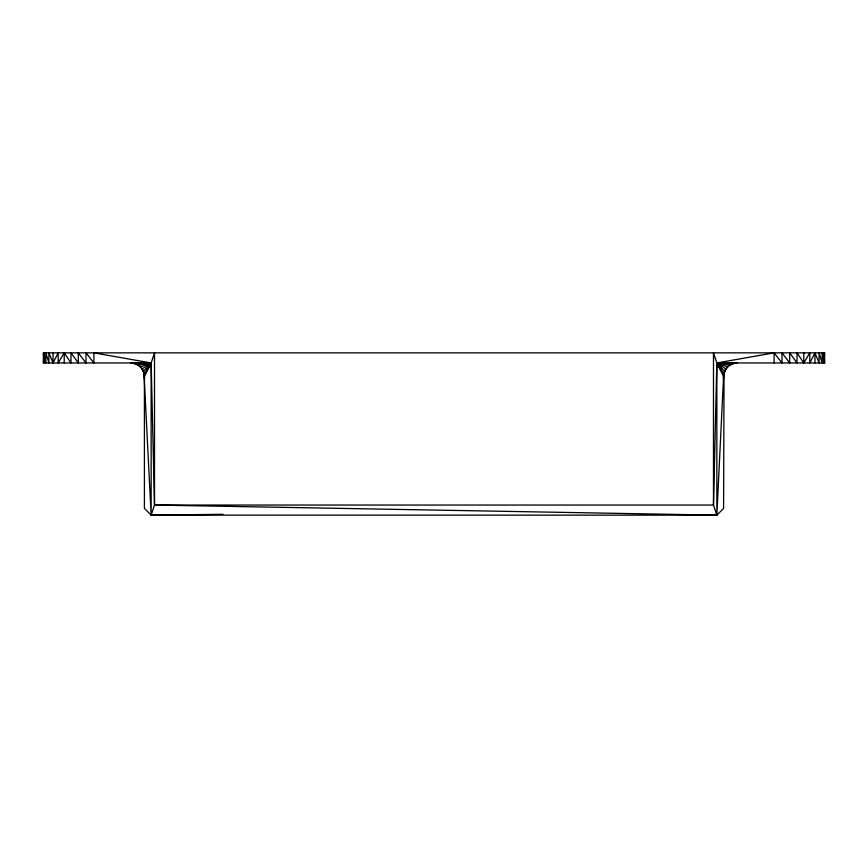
<?xml version="1.0" encoding="UTF-8"?>
<svg xmlns="http://www.w3.org/2000/svg" width="868" height="868" viewBox="0 0 868 868"><rect width="100%" height="100%" fill="white"/><g stroke="black" fill="none" stroke-linecap="round" stroke-linejoin="round"><path stroke-width="1.3" d="M723.445 379.11C722.458 371.103 728.632 362.726 737.051 362.954C730.324 362.933 724.281 368.412 723.652 375.095L716.849 362.954L713.485 352.853L713.485 505.046L716.849 515.147L151.151 515.147L144.413 508.42L144.413 376.419C144.565 369.236 138.142 362.802 130.949 362.954C137.676 362.933 143.719 368.412 144.348 375.095L151.151 362.954L154.515 352.853L154.515 505.046L151.151 515.147L222.881 514.301M143.958 372.936L151.151 515.147L151.151 362.954L43.4 362.954L44.018 352.853L45.874 362.954L45.874 352.853L48.901 362.954L48.901 352.853L53.046 362.954L58.189 352.853L58.189 362.954L64.221 352.853L70.981 362.954L70.981 352.853L78.304 362.954L78.304 352.853L86.008 362.954L86.008 352.853L93.907 362.954L93.907 352.853L151.151 362.954L154.515 505.046L716.849 515.147L723.587 508.42L724.042 372.936M824.133 360.426L824.6 352.853L43.4 352.853L43.4 362.954M724.606 371.265L716.849 362.954L729.565 365.222L734.426 363.215L716.849 362.954L723.587 376.419L716.849 515.147L716.849 362.954L725.854 368.933L723.847 373.793L716.849 362.954L774.093 352.853L781.992 362.954L781.992 352.853L789.696 362.954L789.696 352.853L797.019 362.954L797.019 352.853L803.779 362.954L809.811 352.853L809.811 362.954L814.954 352.853L819.099 362.954L819.099 352.853L822.126 362.954L822.126 352.853L823.982 362.954L823.982 352.853L824.6 362.954L716.849 362.954L713.485 505.046L154.515 505.046M136.102 363.974L151.151 362.954L144.153 373.793L143.394 371.265L151.151 362.954L133.574 363.215L138.435 365.222L151.151 362.954L144.413 376.419L144.555 379.11M140.475 366.893L151.151 362.954L142.146 368.933L143.394 371.265M731.898 363.974L716.849 362.954L727.525 366.893M43.4 352.853L44.018 362.954L44.018 352.853M824.6 352.853L824.6 362.954M814.954 352.853L814.954 362.954M803.779 352.853L803.779 362.954M774.093 352.853L774.093 362.954M64.221 352.853L64.221 362.954M53.046 352.853L53.046 362.954"/></g></svg>
